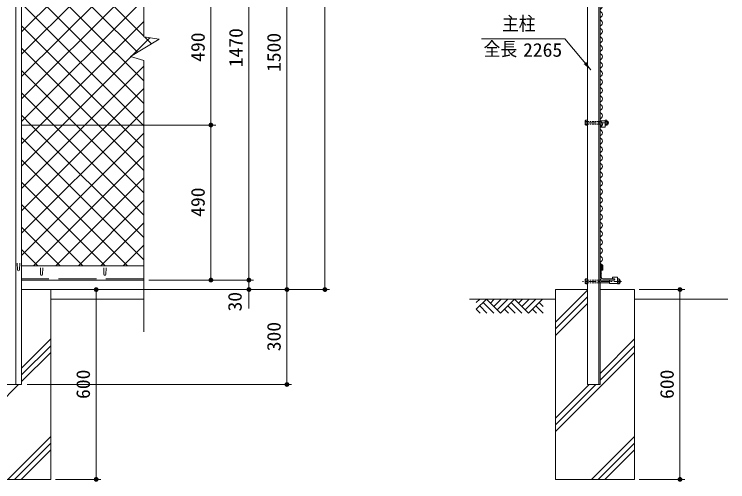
# Model space of a CAD drawing. Units: millimetres at full size. Extents: x -4455 to 4455, y -3150 to 3150.
# Drawn here: x -1412 to 841, y -992 to 486 of the extents above; entities that cross this region are included whole.
import ezdxf
from ezdxf.enums import TextEntityAlignment as Align

# ---------------------------------------------------------------- set-up
doc = ezdxf.new("R2010")
doc.units = ezdxf.units.MM
doc.header["$LTSCALE"] = 20
for name, pattern in [('DASHED', [7.5, 6, -1.5]), ('USER1', [2, 1.25, -0.25, 0.25, -0.25]), ('USER2', [0.375, 0.25, -0.125])]:
    doc.linetypes.add(name, pattern=pattern)
for name, color, linetype, lineweight in [('0-0_1部材', 3, 'Continuous', 18), ('0-2_6文字', 3, 'Continuous', 18), ('0-3_5寸法', 1, 'Continuous', 18), ('0-4_SUNPOU', 1, 'Continuous', 18), ('0-5_8部品', 3, 'Continuous', 18), ('0-6_0', 3, 'Continuous', 18), ('0-7_4基礎', 4, 'Continuous', 18), ('0-8_2網', 4, 'Continuous', 18), ('0-9_AMI', 3, 'Continuous', 18), ('0-D_BUHIN', 3, 'Continuous', 18), ('0-E_GL', 7, 'Continuous', 18)]:
    doc.layers.add(name, color=color, linetype=linetype, lineweight=lineweight)
doc.styles.add('ＭＳ ゴシック', font='')
doc.styles.get('ＭＳ ゴシック').set_extended_font_data('MS Gothic')

# ---------------------------------------------------------------- blocks, each defined once
blk = doc.blocks.new('M1')
at = {"layer": '0-4_SUNPOU'}
blk.add_line((-5, 0), (-38.58, 0), dxfattribs=at)
for points in [[(0, 0), (-5, 0), (-4.96, 0.63)], [(0, 0), (-4.96, -0.63), (-5, 0)], [(0, 0), (-4.96, 0.63), (-4.84, 1.24)], [(0, 0), (-4.84, -1.24), (-4.96, -0.63)], [(0, 0), (-4.84, 1.24), (-4.65, 1.84)], [(0, 0), (-4.65, -1.84), (-4.84, -1.24)], [(0, 0), (-4.65, 1.84), (-4.38, 2.41)], [(0, 0), (-4.38, -2.41), (-4.65, -1.84)], [(0, 0), (-4.38, 2.41), (-4.05, 2.94)], [(0, 0), (-4.05, -2.94), (-4.38, -2.41)], [(0, 0), (-4.05, 2.94), (-3.64, 3.42)], [(0, 0), (-3.64, -3.42), (-4.05, -2.94)], [(0, 0), (-3.64, 3.42), (-3.19, 3.85)], [(0, 0), (-3.19, -3.85), (-3.64, -3.42)], [(0, 0), (-3.19, 3.85), (-2.68, 4.22)], [(0, 0), (-2.68, -4.22), (-3.19, -3.85)], [(0, 0), (-2.68, 4.22), (-2.13, 4.52)], [(0, 0), (-2.13, -4.52), (-2.68, -4.22)], [(0, 0), (-2.13, 4.52), (-1.55, 4.76)], [(0, 0), (-1.55, -4.76), (-2.13, -4.52)], [(0, 0), (-1.55, 4.76), (-0.94, 4.91)], [(0, 0), (-0.94, -4.91), (-1.55, -4.76)], [(0, 0), (-0.94, 4.91), (-0.31, 4.99)], [(0, 0), (-0.31, -4.99), (-0.94, -4.91)], [(0, 0), (-0.31, 4.99), (0.31, 4.99)], [(0, 0), (0.31, -4.99), (-0.31, -4.99)], [(0, 0), (0.31, 4.99), (0.94, 4.91)], [(0, 0), (0.94, 4.91), (1.55, 4.76)], [(0, 0), (1.55, 4.76), (2.13, 4.52)], [(0, 0), (2.13, 4.52), (2.68, 4.22)], [(0, 0), (2.68, 4.22), (3.19, 3.85)], [(0, 0), (3.19, 3.85), (3.64, 3.42)], [(0, 0), (3.64, 3.42), (4.05, 2.94)], [(0, 0), (4.05, 2.94), (4.38, 2.41)], [(0, 0), (4.38, 2.41), (4.65, 1.84)], [(0, 0), (4.65, 1.84), (4.84, 1.24)], [(0, 0), (4.84, 1.24), (4.96, 0.63)], [(0, 0), (4.96, 0.63), (5, 0)], [(0, 0), (0.94, -4.91), (0.31, -4.99)], [(0, 0), (1.55, -4.76), (0.94, -4.91)], [(0, 0), (2.13, -4.52), (1.55, -4.76)], [(0, 0), (2.68, -4.22), (2.13, -4.52)], [(0, 0), (3.19, -3.85), (2.68, -4.22)], [(0, 0), (3.64, -3.42), (3.19, -3.85)], [(0, 0), (4.05, -2.94), (3.64, -3.42)], [(0, 0), (4.38, -2.41), (4.05, -2.94)], [(0, 0), (4.65, -1.84), (4.38, -2.41)], [(0, 0), (4.84, -1.24), (4.65, -1.84)], [(0, 0), (4.96, -0.63), (4.84, -1.24)], [(0, 0), (5, 0), (4.96, -0.63)]]:
    blk.add_solid(points, dxfattribs=at)
blk = doc.blocks.new('NAMIX13')
at = {"layer": '0-9_AMI'}
for centre, start, end in [((-71.1, -133.3), 298.07249, 61.92751), ((71.1, -400), 118.07249, 241.92751), ((71.1, -933.3), 118.07249, 241.92751), ((-71.1, -666.7), 298.07249, 61.92751), ((71.1, -1466.7), 118.07249, 241.92751), ((-71.1, -1200), 298.07249, 61.92751), ((-71.1, -1733.3), 298.07249, 61.92751), ((71.1, -2000), 118.07249, 241.92751), ((-71.1, -2266.7), 298.07249, 61.92751), ((71.1, -2533.3), 118.07249, 241.92751), ((-71.1, -2800), 298.07249, 61.92751), ((71.1, -3066.7), 118.07249, 241.92751), ((71.1, -3600), 118.07249, 241.92751), ((-71.1, -3333.3), 298.07249, 61.92751), ((71.1, -4133.3), 118.07249, 241.92751), ((-71.1, -3866.7), 298.07249, 61.92751), ((-71.1, -4400), 298.07249, 61.92751), ((71.1, -4666.7), 118.07249, 241.92751), ((-71.1, -4933.3), 298.07249, 61.92751), ((71.1, -5200), 118.07249, 241.92751), ((-71.1, -5466.7), 298.07249, 61.92751), ((71.1, -5733.3), 118.07249, 241.92751)]:
    blk.add_arc(centre, 151.1, start, end, dxfattribs=at)
blk = doc.blocks.new('GL-マーク')
at = {"layer": '0-6_0', "color": 1}
for p, q in [((-278.75, -14.14), (-264.61, 0)), ((-278.75, -42.43), (-236.32, 0)), ((-236.32, 0), (-177.24, -59.08)), ((-203.01, 0), (-219.67, -16.66)), ((-174.73, 0), (-205.53, -30.8)), ((-146.45, 0), (-191.38, -44.94)), ((-118.16, 0), (-177.24, -59.08)), ((-118.16, 0), (-59.08, -59.08)), ((-84.85, 0), (-101.51, -16.65)), ((-56.57, 0), (-87.36, -30.8)), ((-28.28, 0), (-73.22, -44.94)), ((0, 0), (-59.08, -59.08)), ((-264.61, -28.28), (-233.81, -59.08)), ((-250.46, -14.14), (-205.53, -59.08)), ((-146.44, -28.28), (-115.65, -59.08)), ((-132.3, -14.14), (-87.37, -59.08)), ((2.51, -59.08), (-28.28, -28.28)), ((3.33, -31.61), (-14.14, -14.14)), ((-278.75, -42.43), (-262.09, -59.08)), ((-160.59, -42.43), (-143.93, -59.08)), ((-25.77, -59.08), (-42.43, -42.43))]:
    blk.add_line(p, q, dxfattribs=at)

msp = doc.modelspace()

# ---------------------------------------------------------------- linework, layer by layer
at = {"layer": '0-0_1部材', "color": 4}
for p, q in [((-1002.31, 414.26), (-1002.31, 1621.7)), ((-1044.4, 351.91), (-954.62, 407.62)), ((-1002.31, 414.26), (-954.62, 407.62)), ((-1002.31, 339.91), (-1044.4, 351.91)), ((-1002.31, -518.07), (-1002.31, 339.91))]:
    msp.add_line(p, q, dxfattribs=at)
at = {"layer": '0-0_1部材'}
for p, q in [((-1406.62, 1565.43), (-1406.62, -684.29)), ((-1329.37, -315.79), (-1328.62, -336.29)), ((-1321.87, -315.79), (-1322.62, -336.29)), ((-1129.37, -315.79), (-1128.62, -336.29)), ((-1121.87, -315.79), (-1122.62, -336.29))]:
    msp.add_line(p, q, dxfattribs=at)
at = {"layer": '0-0_1部材', "color": 7}
for p, q in [((-1389.12, 1565.43), (-1389.12, -684.29)), ((434.6, 1174.78), (434.6, -684.29)), ((438.1, 1175.71), (438.1, -684.29)), ((398.1, 1165), (398.1, -684.29)), ((-1002.31, -309.29), (-1389.12, -309.29)), ((438.1, -301.27), (446.49, -307.74)), ((438.1, -305.69), (442.99, -309.46)), ((438.1, -309.29), (438.1, -349.29)), ((438.1, -309.29), (439.1, -309.29)), ((442.1, -312.29), (442.1, -345.79)), ((442.99, -323.13), (442.99, -309.46)), ((446.49, -323.13), (446.49, -307.74)), ((446.49, -323.13), (442.99, -323.13)), ((-1002.31, -354.29), (-1389.12, -354.29)), ((446.6, -350.29), (480.1, -350.29))]:
    msp.add_line(p, q, dxfattribs=at)
at = {"layer": '0-0_1部材', "color": 1, "linetype": 'DASHED'}
msp.add_line((-1002.31, -350.29), (-1389.12, -350.29), dxfattribs=at)
at = {"layer": '0-0_1部材', "color": 7}
msp.add_lwpolyline([(443.1, -354.29), (483.1, -354.29), (483.1, -353.29)], dxfattribs=at)
for centre, radius, start, end in [((439.1, -312.29), 3, 0, 90), ((443.1, -349.29), 5, 180, 270), ((446.6, -345.79), 4.5, 180, 270), ((480.1, -353.29), 3, 0, 90)]:
    msp.add_arc(centre, radius, start, end, dxfattribs=at)
at = {"layer": '0-0_1部材'}
for centre in [(-1325.62, -336.29), (-1125.62, -336.29)]:
    msp.add_arc(centre, 3, 180, 0, dxfattribs=at)
at = {"layer": '0-2_6文字', "color": 7}
msp.add_lwpolyline([(63.96, 408.41), (327.34, 408.41), (408.6, 310.1)], dxfattribs=at)
msp.add_solid([(409.87, 308.55), (386.75, 328.36), (394.78, 335)], dxfattribs=at)
at = {"layer": '0-3_5寸法'}
for p, q in [((-430.74, 1521.71), (-430.74, -384.29)), ((-670.74, -354.29), (-670.74, 1115.71)), ((-550.74, 1115.71), (-550.74, -384.29)), ((-790.74, 135.71), (-790.74, 625.71)), ((-1010.86, 135.71), (-775.74, 135.71)), ((-987.31, 135.71), (-775.74, 135.71)), ((-790.74, -354.29), (-790.74, 135.71)), ((-670.74, -324.29), (-670.74, -294.29)), ((-987.31, -354.29), (-655.74, -354.29)), ((-987.31, -354.29), (-655.74, -354.29)), ((-987.31, -354.29), (-775.74, -354.29)), ((-670.74, -354.29), (-670.74, -384.29)), ((-1299.52, -384.29), (-415.74, -384.29)), ((-1299.52, -384.29), (-535.74, -384.29)), ((-1281.67, -384.29), (-1138.06, -384.29)), ((-1153.06, -384.29), (-1153.06, -984.29)), ((-987.31, -384.29), (-535.74, -384.29)), ((-987.31, -384.29), (-655.74, -384.29)), ((-550.74, -384.29), (-550.74, -684.29)), ((562.05, -384.29), (705.66, -384.29)), ((690.66, -384.29), (690.66, -984.29)), ((-670.74, -414.29), (-670.74, -444.29)), ((-1370.97, -684.29), (-535.74, -684.29)), ((-1281.67, -984.29), (-1138.06, -984.29)), ((562.05, -984.29), (705.66, -984.29))]:
    msp.add_line(p, q, dxfattribs=at)
at = {"layer": '0-5_8部品', "color": 1, "linetype": 'USER1'}
for p, q in [((466.43, 142.85), (387.4, 142.85)), ((506.33, -358.74), (383.05, -358.74))]:
    msp.add_line(p, q, dxfattribs=at)
at = {"layer": '0-5_8部品'}
for p, q in [((391.7, 136.93), (391.7, 148.77)), ((391.7, 136.93), (392.81, 135.01)), ((392.39, 146.85), (398.1, 146.85)), ((392.39, 138.85), (398.1, 138.85)), ((398.1, 135.01), (398.1, 150.69)), ((438.1, 149.17), (453.85, 149.17)), ((438.1, 138.67), (443.6, 138.67)), ((453.85, 135.01), (453.85, 150.69)), ((459.14, 150.69), (453.85, 150.69)), ((453.85, 149.17), (453.85, 129.17)), ((459.57, 146.85), (453.85, 146.85)), ((459.57, 138.85), (453.85, 138.85)), ((460.25, 148.77), (459.14, 150.69)), ((460.25, 136.93), (460.25, 148.77)), ((460.25, 146.85), (463.81, 146.85)), ((460.25, 138.85), (463.81, 138.85)), ((463.81, 138.85), (463.81, 146.85)), ((392.81, 135.01), (398.1, 135.01)), ((438.85, 134.17), (443.6, 134.17)), ((391.7, -352.82), (392.81, -350.9)), ((392.39, -354.74), (398.1, -354.74)), ((438.1, -354.74), (467.91, -354.74)), ((467.91, -354.56), (482.66, -354.56)), ((467.91, -365.06), (467.91, -354.56)), ((477.91, -345.06), (492.91, -345.06)), ((477.91, -350.06), (477.91, -345.06)), ((477.91, -350.06), (482.66, -350.06)), ((492.91, -365.06), (492.91, -345.06)), ((492.91, -350.9), (492.91, -366.58)), ((498.2, -350.9), (492.91, -350.9)), ((498.63, -354.74), (492.91, -354.74)), ((499.31, -352.82), (498.2, -350.9)), ((499.31, -352.82), (499.31, -364.66)), ((392.39, -362.74), (398.1, -362.74)), ((392.81, -366.58), (398.1, -366.58)), ((438.1, -362.74), (467.91, -362.74)), ((467.91, -365.06), (492.91, -365.06)), ((498.63, -362.74), (492.91, -362.74))]:
    msp.add_line(p, q, dxfattribs=at)
at = {"layer": '0-5_8部品', "color": 1, "linetype": 'USER2'}
for p, q in [((398.1, 146.85), (438.1, 146.85)), ((398.1, 138.85), (438.1, 138.85))]:
    msp.add_line(p, q, dxfattribs=at)
at = {"layer": '0-5_8部品', "color": 7}
msp.add_line((438.1, 127.71), (438.1, 143.71), dxfattribs=at)
at = {"layer": '0-5_8部品', "color": 1}
for p, q in [((460.25, 146.05), (464.21, 146.05)), ((460.25, 139.65), (464.21, 139.65))]:
    msp.add_line(p, q, dxfattribs=at)
at = {"layer": '0-5_8部品', "linetype": 'USER2'}
for p, q in [((398.1, -354.74), (438.1, -354.74)), ((398.1, -362.74), (438.1, -362.74))]:
    msp.add_line(p, q, dxfattribs=at)
at = {"layer": '0-5_8部品'}
for points in [[(391.7, 148.77), (392.81, 150.69), (398.1, 150.69)], [(460.25, 136.93), (459.14, 135.01), (453.85, 135.01)], [(438.85, 134.17), (438.85, 129.17), (453.85, 129.17)], [(391.7, -352.82), (391.7, -364.66), (392.81, -366.58)], [(392.81, -350.9), (398.1, -350.9), (398.1, -366.58)], [(499.31, -364.66), (498.2, -366.58), (492.91, -366.58)]]:
    msp.add_lwpolyline(points, dxfattribs=at)
for centre, radius, start, end in [((394.73, 148.77), 3.03, 180, 219.3382), ((403.7, 142.85), 12, 160.52878, 199.47122), ((394.73, 136.93), 3.03, 140.6618, 180), ((443.6, 136.42), 2.25, 270, 90), ((457.22, 148.77), 3.03, 320.6618, 0), ((448.25, 142.85), 12, 340.52878, 19.47122), ((457.22, 136.93), 3.03, 0, 39.3382), ((456.88, 142.85), 8, 330, 30), ((394.73, -352.82), 3.03, 180, 219.3382), ((403.7, -358.74), 12, 160.52878, 199.47122), ((482.66, -352.31), 2.25, 270, 90), ((496.28, -352.82), 3.03, 320.6618, 0), ((487.31, -358.74), 12, 340.52878, 19.47122), ((496.16, -358.74), 6.71, 298.05542, 61.94458), ((394.73, -364.66), 3.03, 140.6618, 180), ((496.28, -364.66), 3.03, 0, 39.3382)]:
    msp.add_arc(centre, radius, start, end, dxfattribs=at)
at = {"layer": '0-6_0'}
for p, q in [((-1402.12, -301.26), (-1401.37, -321.76)), ((-1394.62, -301.26), (-1395.37, -321.76))]:
    msp.add_line(p, q, dxfattribs=at)
msp.add_arc((-1398.37, -321.76), 3, 180, 0, dxfattribs=at)
at = {"layer": '0-7_4基礎', "color": 7}
for p, q in [((-1389.12, -384.29), (-1296.67, -384.29)), ((-1296.67, -984.29), (-1296.67, -384.29)), ((297.05, -984.29), (297.05, -384.29)), ((297.05, -384.29), (398.1, -384.29)), ((438.1, -384.29), (547.05, -384.29)), ((547.05, -984.29), (547.05, -384.29)), ((-1546.67, -984.29), (-1296.67, -984.29)), ((297.05, -984.29), (547.05, -984.29))]:
    msp.add_line(p, q, dxfattribs=at)
at = {"layer": '0-7_4基礎'}
for p, q in [((297.05, -487.06), (398.1, -386.01)), ((297.05, -508.27), (398.1, -407.22)), ((297.05, -529.48), (398.1, -428.44)), ((-1389.12, -632.97), (-1296.67, -540.52)), ((438.1, -649.47), (547.05, -540.52)), ((-1389.12, -654.18), (-1296.67, -561.73)), ((438.1, -670.68), (547.05, -561.73)), ((-1389.12, -675.4), (-1296.67, -582.95)), ((297.05, -832.95), (547.05, -582.95)), ((-1546.67, -832.95), (-1398.01, -684.29)), ((297.05, -811.73), (424.5, -684.29)), ((297.05, -790.52), (403.29, -684.29)), ((-1432.62, -984.29), (-1296.67, -848.34)), ((411.11, -984.29), (547.05, -848.34)), ((-1411.41, -984.29), (-1296.67, -869.55)), ((432.32, -984.29), (547.05, -869.55)), ((-1390.19, -984.29), (-1296.67, -890.77)), ((453.53, -984.29), (547.05, -890.77))]:
    msp.add_line(p, q, dxfattribs=at)
at = {"layer": '0-8_2網'}
for p, q in [((-1389.12, 430.22), (-1193.63, 625.71)), ((-1389.12, 359.51), (-1122.92, 625.71)), ((-1389.12, 288.8), (-1052.21, 625.71)), ((-1389.12, 218.09), (-1002.31, 604.9)), ((-1002.31, 204.36), (-1389.12, 591.18)), ((-1389.12, 147.38), (-1002.31, 534.19)), ((-1004.37, 135.71), (-1389.12, 520.47)), ((-1075.08, 135.71), (-1389.12, 449.76)), ((-1041.15, 353.93), (-983.45, 411.63)), ((-978.57, 392.76), (-999.71, 413.9)), ((-1145.79, 135.71), (-1389.12, 379.05)), ((-1188.65, 135.71), (-1002.31, 322.06)), ((-1216.5, 135.71), (-1389.12, 308.34)), ((-1117.94, 135.71), (-1002.31, 251.35)), ((-1287.21, 135.71), (-1389.12, 237.63)), ((-1047.23, 135.71), (-1002.31, 180.64)), ((-1357.92, 135.71), (-1389.12, 166.91)), ((-1389.12, -64.76), (-1188.65, 135.71)), ((-1389.12, -135.47), (-1117.94, 135.71)), ((-1389.12, -206.18), (-1047.23, 135.71)), ((-1002.31, -219.9), (-1357.92, 135.71)), ((-1002.31, -149.19), (-1287.21, 135.71)), ((-1002.31, -78.48), (-1216.5, 135.71)), ((-1002.31, -7.77), (-1145.79, 135.71)), ((-1002.31, 62.94), (-1075.08, 135.71)), ((-1002.31, 133.65), (-1004.37, 135.71)), ((-1389.12, -276.89), (-1002.31, 109.93)), ((-1002.31, -290.61), (-1389.12, 96.2)), ((-1054.35, -309.29), (-1389.12, 25.49)), ((-1350.81, -309.29), (-1002.31, 39.22)), ((-1280.1, -309.29), (-1002.31, -31.5)), ((-1125.06, -309.29), (-1389.12, -45.22)), ((-1209.39, -309.29), (-1002.31, -102.21)), ((-1195.77, -309.29), (-1389.12, -115.93)), ((-1138.68, -309.29), (-1002.31, -172.92)), ((-1266.48, -309.29), (-1389.12, -186.64)), ((-1067.97, -309.29), (-1002.31, -243.63)), ((-1337.19, -309.29), (-1389.12, -257.35))]:
    msp.add_line(p, q, dxfattribs=at)
for points in [[(-1002.31, 416.5), (-1211.53, 625.71), (-1389.12, 803.31)], [(-1022.21, 365.68), (-1282.24, 625.71), (-1389.12, 732.6)], [(-1002.31, 275.07), (-1352.95, 625.71), (-1389.12, 661.89)], [(-1389.12, 76.66), (-1330.07, 135.71), (-1002.31, 463.48)], [(-1389.12, 5.95), (-1259.36, 135.71), (-1043.44, 351.64)]]:
    msp.add_lwpolyline(points, dxfattribs=at)
at = {"layer": '0-8_2網', "color": 3}
for centre, start, end in [((438.75, -181.58), 298.07249, 61.92751), ((445.86, -194.92), 118.07249, 241.92751)]:
    msp.add_arc(centre, 7.56, start, end, dxfattribs=at)
at = {"layer": '0-9_AMI'}
for centre, start, end in [((438.75, -208.25), 298.07249, 61.92751), ((445.86, -221.58), 118.07249, 241.92751), ((445.86, -248.25), 118.07249, 241.92751), ((438.75, -234.92), 298.07249, 61.92751), ((445.86, -274.92), 118.07249, 241.92751), ((438.75, -261.58), 298.07249, 61.92751), ((438.75, -288.25), 298.07249, 61.92751), ((445.86, -301.58), 118.07249, 241.92751), ((438.75, -314.92), 298.07249, 61.92751), ((445.86, -328.25), 118.07249, 241.92751)]:
    msp.add_arc(centre, 7.56, start, end, dxfattribs=at)
at = {"layer": '0-D_BUHIN'}
msp.add_line((-1002.31, 135.71), (-1389.12, 135.71), dxfattribs=at)
at = {"layer": '0-E_GL'}
for p, q in [((-1296.67, -414.29), (-1002.31, -414.29)), ((297.05, -414.29), (25.37, -414.29)), ((547.05, -414.29), (841.42, -414.29)), ((-1462.12, -684.29), (-1389.12, -684.29)), ((398.1, -684.29), (438.1, -684.29))]:
    msp.add_line(p, q, dxfattribs=at)

# ---------------------------------------------------------------- block references
at = {"layer": '0-3_5寸法', "xscale": 1.5, "yscale": 1.5}
for p, rotation in [((-790.74, 135.71), 270), ((-790.74, 135.71), 90), ((-790.74, -354.29), 270), ((-670.74, -354.29), 270), ((-670.74, -354.29), 270), ((-550.74, -384.29), 270), ((-430.74, -384.29), 270), ((-1153.06, -384.29), 90), ((-670.74, -384.29), 90), ((-550.74, -384.29), 90), ((690.66, -384.29), 90), ((-550.74, -684.29), 270), ((-1153.06, -984.29), 270), ((690.66, -984.29), 270)]:
    msp.add_blockref('M1', p, dxfattribs=dict(at, rotation=rotation))
at = {"layer": '0-8_2網', "xscale": 0.05, "yscale": 0.05}
for p in [(442.3, 705.08), (442.3, 411.75), (442.3, 118.42)]:
    msp.add_blockref('NAMIX13', p, dxfattribs=at)
at = {"layer": '0-E_GL', "xscale": 0.75, "yscale": 0.75}
msp.add_blockref('GL-マーク', (256.5, -414.29), dxfattribs=at)

# ---------------------------------------------------------------- texts
at = {"layer": '0-2_6文字', "style": 'ＭＳ ゴシック'}
for s, width, p in [('主柱', 0.9, (128.29, 422.06)), ('全長', 0.9, (70.29, 341.6)), ('2265', 1.05, (195.02, 338.62))]:
    msp.add_text(s, height=43.26, dxfattribs=dict(at, width=width)).set_placement(p, align=Align.BOTTOM_LEFT)
at = {"layer": '0-3_5寸法', "color": 3, "style": 'ＭＳ ゴシック', "width": 1.05}
for s, p in [('1470', (-677.41, 318.46)), ('490', (-797.41, 335.71)), ('1500', (-557.41, 303.46)), ('490', (-797.41, -154.29)), ('30', (-680.59, -453.65)), ('300', (-557.41, -579.29)), ('600', (-1159.74, -730.04)), ('600', (683.99, -730.04))]:
    msp.add_text(s, height=43.26, rotation=90, dxfattribs=at).set_placement(p, align=Align.BOTTOM_LEFT)

doc.saveas('drawing.dxf')
